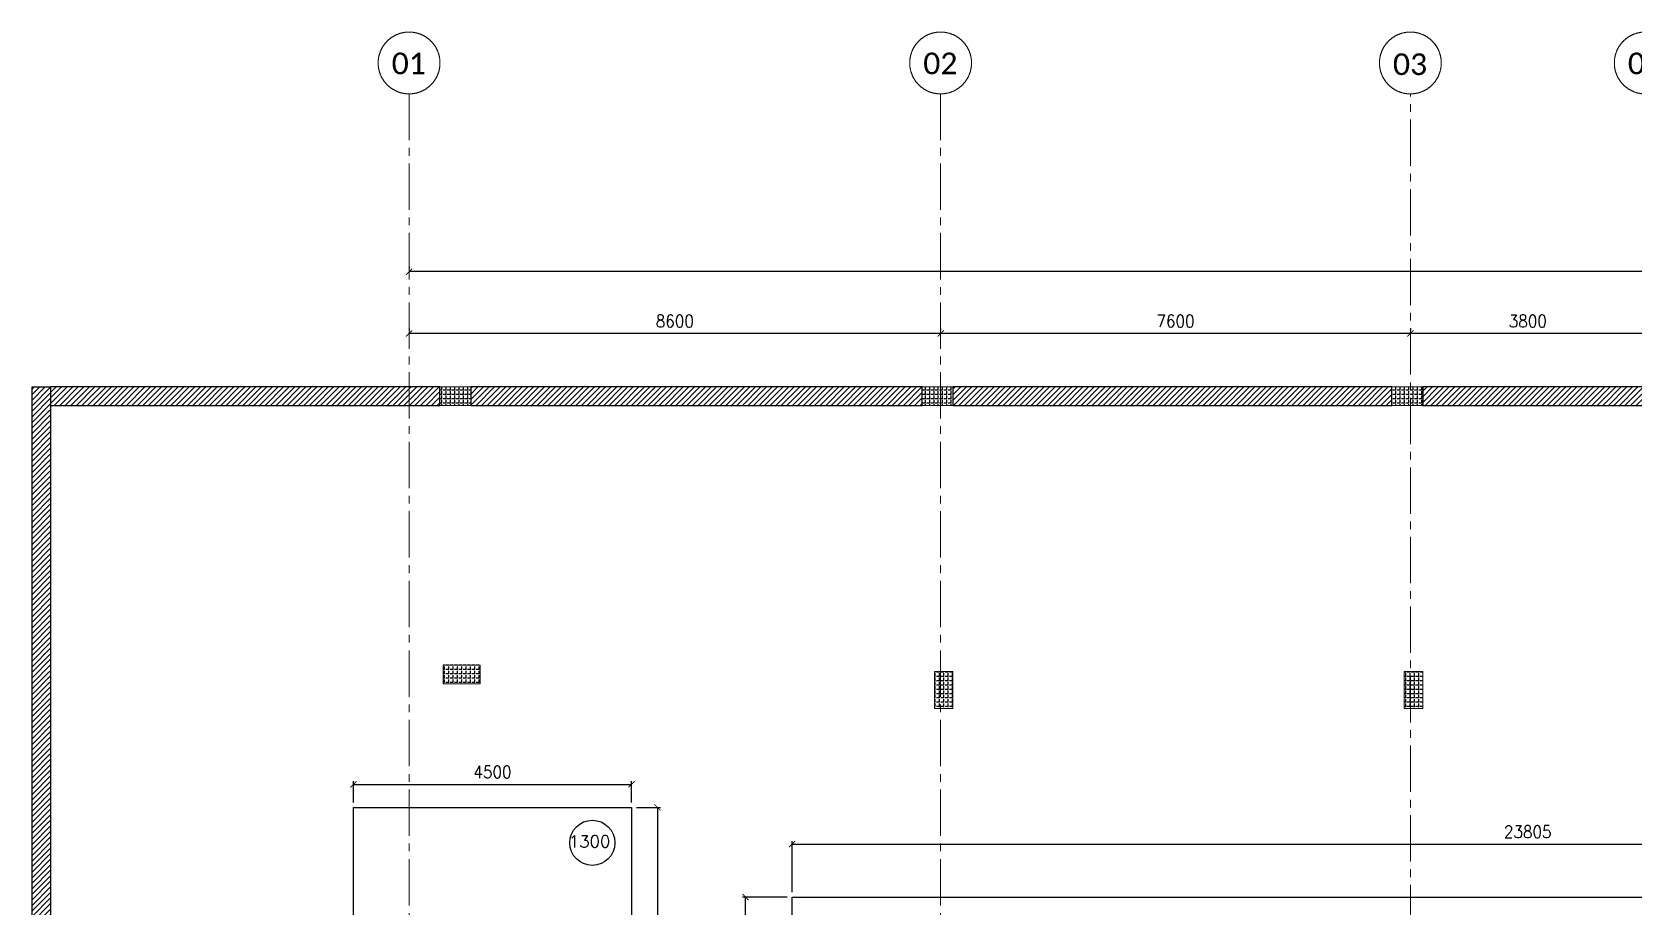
# Model space of a CAD drawing. Header units: millimetres. Extents: x -967280 to 3852, y 2833 to 1955156.
# Drawn here: x -646929 to -621011, y 414627 to 428777 of the extents above; entities that cross this region are included whole.
import ezdxf

# ---------------------------------------------------------------- set-up
doc = ezdxf.new("R2010")
doc.units = ezdxf.units.MM
doc.header["$LTSCALE"] = 1000
doc.header["$PDMODE"] = 35
doc.header["$PDSIZE"] = 25
for name, pattern in [('$0$DASHED2', [0.375, 0.25, -0.125]), ('Columns_Structural070816$0$CENTER2', [1.125, 0.75, -0.125, 0.125, -0.125]), ('HRZN_Line-Ptrn-Sold', [9144001.0, 9144000.0, -1])]:
    doc.linetypes.add(name, pattern=pattern)
for name, color, linetype in [('_N-DIM 3', 7, 'Continuous'), ('R.C. footing', 4, 'Continuous'), ('S - BATH Hach', 1, 'Continuous'), ('S - col hach', 1, 'Continuous'), ('S -Beams', 2, 'Continuous')]:
    doc.layers.add(name, color=color, linetype=linetype)
for name, color, linetype, lineweight in [('A-AX-ATT-100', 7, 'HRZN_Line-Ptrn-Sold', 18), ('S - column', 6, 'Continuous', 60), ('ST-000-AXIS', 9, 'Columns_Structural070816$0$CENTER2', 9), ('ST-RFT-BOT', 2, '$0$DASHED2', 30)]:
    doc.layers.add(name, color=color, linetype=linetype, lineweight=lineweight)
doc.styles.add('Calibri_2', font='calibri.ttf', dxfattribs={"height": 300})
doc.styles.add('ROMANC', font='romanc.shx')
doc.styles.add('TUNELNO', font='romans.shx', dxfattribs={"width": 0.9})
doc.dimstyles.new('Copy(2) of DSEC', dxfattribs={"dimtxt": 200, "dimasz": 100, "dimexe": 50, "dimexo": 80, "dimgap": 100, "dimtad": 1, "dimdec": 0, "dimrnd": 5, "dimzin": 0, "dimdsep": 46, "dimtxsty": 'TUNELNO', "dimblk": 'ARCHTICK', "dimcen": 0.09, "dimclrd": 1, "dimclre": 1, "dimclrt": 3, "dimadec": 0, "dimazin": 0, "dimtfac": 0.78125, "dimtdec": 0, "dimtix": 1, "dimtmove": 2, "dimatfit": 3, "dimldrblk": 'ARCHTICK', "dimfxl": 1, "dimtolj": 1, "dimtzin": 0, "dimarcsym": 0})
pattern_1 = [(90, (-416898.87, -510439.72), (-69.85, 4e-15), [50.8, -19.05]), (180, (-416898.87, -510439.72), (-9e-15, -69.85), [50.8, -19.05])]
pattern_2 = [(90, (613578.686, -423037.37), (-69.85, 4e-15), [50.8, -19.05]), (180, (613578.686, -423037.37), (-9e-15, -69.85), [50.8, -19.05])]
pattern_3 = [(45, (619961.186, -255135.994), (-44.9012806, 44.9012806), [])]

# ---------------------------------------------------------------- blocks, each defined once
blk = doc.blocks.new('A$C46269fcd new')
at = {"layer": 'S - BATH Hach', "ltscale": 30, "transparency": 33554483}
h = blk.add_hatch(dxfattribs=at)
h.set_pattern_fill('ANSI31', color=1, scale=20)
h.set_pattern_definition([(45, (643184.17, -484711.8), (-44.9012806, 44.9012806), [])])
h.paths.add_polyline_path([(47835, 35800), (47835, -9200), (-6100, -9200), (-6100, 35800), (-5800, 35800), (-5800, -8900), (47535, -8900), (47535, 35800)])
at = {"layer": 'S - col hach', "true_color": 0xcd6928}
h = blk.add_hatch(dxfattribs=at)
h.set_pattern_fill('ANGLE', color=32, scale=10, angle=90)
h.set_pattern_definition([(90, (-414148.87, -510539.72), (-69.85, 4e-15), [50.8, -19.05]), (180, (-414148.87, -510539.72), (-9e-15, -69.85), [50.8, -19.05])])
h.paths.add_polyline_path([(550, 31300), (550, 31000), (1150, 31000), (1150, 31300)])
h = blk.add_hatch(dxfattribs=at)
h.set_pattern_fill('ANGLE', color=32, scale=10, angle=90)
h.set_pattern_definition(pattern_1)
h.paths.add_polyline_path([(8800, 31200), (8500, 31200), (8500, 30600), (8800, 30600)])
h = blk.add_hatch(dxfattribs=at)
h.set_pattern_fill('ANGLE', color=32, scale=10, angle=90)
h.set_pattern_definition(pattern_1)
h.paths.add_polyline_path([(16400, 31200), (16100, 31200), (16100, 30600), (16400, 30600)])
at = {"layer": 'R.C. footing'}
blk.add_line((-5800, 35800), (-5800, 35800), dxfattribs=at)
at = {"layer": 'R.C. footing', "color": 4, "ltscale": 30}
blk.add_lwpolyline([(47835, 35800), (47835, -9200), (-6100, -9200), (-6100, 35800), (-5800, 35800), (-5800, -8900), (47535, -8900), (47535, 35800)], close=True, dxfattribs=at)
at = {"layer": 'S - column', "lineweight": 15}
for points in [[(550, 31300), (550, 31000), (1150, 31000), (1150, 31300)], [(8800, 31200), (8500, 31200), (8500, 30600), (8800, 30600)], [(16400, 31200), (16100, 31200), (16100, 30600), (16400, 30600)]]:
    blk.add_lwpolyline(points, close=True, dxfattribs=at)
blk = doc.blocks.new('_ArchTick')
at = {"color": 0, "linetype": 'ByBlock', "const_width": 0.15}
blk.add_lwpolyline([(-0.5, -0.5), (0.5, 0.5)], dxfattribs=at)
blk = doc.blocks.new('*D476')
at = {"layer": '_N-DIM 3', "color": 1, "lineweight": -2, "ltscale": 30, "transparency": 16777216}
for p, q in [((-634632, 414867), (-634632, 415693)), ((-634632, 415643), (-610829, 415643)), ((-610829, 414867), (-610829, 415693))]:
    blk.add_line(p, q, dxfattribs=at)
at = {"layer": 'Defpoints', "color": 0, "ltscale": 30, "transparency": 16777216}
for p in [(-610829, 415643), (-634632, 414787), (-610829, 414787)]:
    blk.add_point(p, dxfattribs=at)
at = {"layer": '_N-DIM 3', "color": 1, "lineweight": -2, "ltscale": 30, "transparency": 16777216, "xscale": 100, "yscale": 100, "zscale": 100, "rotation": 180}
blk.add_blockref('_ArchTick', (-634632, 415643), dxfattribs=at)
at = {"layer": '_N-DIM 3', "color": 1, "lineweight": -2, "ltscale": 30, "transparency": 16777216, "xscale": 100, "yscale": 100, "zscale": 100}
blk.add_blockref('_ArchTick', (-610829, 415643), dxfattribs=at)
at = {"layer": '_N-DIM 3', "color": 3, "ltscale": 30, "transparency": 16777216, "insert": (-622730, 415843), "char_height": 200, "attachment_point": 5, "style": 'TUNELNO'}
blk.add_mtext('\\A1;23805', dxfattribs=at)
blk = doc.blocks.new('*D483')
at = {"layer": '_N-DIM 3', "color": 1, "lineweight": -2, "ltscale": 30, "transparency": 16777216}
for p, q in [((-637149, 416237), (-636761, 416237)), ((-636811, 416237), (-636811, 411737)), ((-637149, 411737), (-636761, 411737))]:
    blk.add_line(p, q, dxfattribs=at)
at = {"layer": 'Defpoints', "color": 0, "ltscale": 30, "transparency": 16777216}
for p in [(-637229, 416237), (-637229, 411737), (-636811, 411737)]:
    blk.add_point(p, dxfattribs=at)
at = {"layer": '_N-DIM 3', "color": 1, "lineweight": -2, "ltscale": 30, "transparency": 16777216, "xscale": 100, "yscale": 100, "zscale": 100}
for p, rotation in [((-636811, 416237), 90), ((-636811, 411737), 270)]:
    blk.add_blockref('_ArchTick', p, dxfattribs=dict(at, rotation=rotation))
at = {"layer": '_N-DIM 3', "color": 3, "ltscale": 30, "transparency": 16777216, "insert": (-637011, 413987), "char_height": 200, "attachment_point": 5, "rotation": 90, "style": 'TUNELNO'}
blk.add_mtext('\\A1;4500', dxfattribs=at)
blk = doc.blocks.new('*D484')
at = {"layer": '_N-DIM 3', "color": 1, "lineweight": -2, "ltscale": 30, "transparency": 16777216}
for p, q in [((-641729, 416317), (-641729, 416660)), ((-641729, 416610), (-637229, 416610)), ((-637229, 416317), (-637229, 416660))]:
    blk.add_line(p, q, dxfattribs=at)
at = {"layer": 'Defpoints', "color": 0, "ltscale": 30, "transparency": 16777216}
for p in [(-637229, 416610), (-641729, 416237), (-637229, 416237)]:
    blk.add_point(p, dxfattribs=at)
at = {"layer": '_N-DIM 3', "color": 1, "lineweight": -2, "ltscale": 30, "transparency": 16777216, "xscale": 100, "yscale": 100, "zscale": 100, "rotation": 180}
blk.add_blockref('_ArchTick', (-641729, 416610), dxfattribs=at)
at = {"layer": '_N-DIM 3', "color": 1, "lineweight": -2, "ltscale": 30, "transparency": 16777216, "xscale": 100, "yscale": 100, "zscale": 100}
blk.add_blockref('_ArchTick', (-637229, 416610), dxfattribs=at)
at = {"layer": '_N-DIM 3', "color": 3, "ltscale": 30, "transparency": 16777216, "insert": (-639479, 416810), "char_height": 200, "attachment_point": 5, "style": 'TUNELNO'}
blk.add_mtext('\\A1;4500', dxfattribs=at)
blk = doc.blocks.new('*D500')
at = {"layer": '_N-DIM 3', "color": 1, "lineweight": -2, "ltscale": 30, "transparency": 16777216}
for p, q in [((-634712, 414787), (-635435, 414787)), ((-635385, 386262), (-635385, 414787)), ((-634725, 386262), (-635435, 386262))]:
    blk.add_line(p, q, dxfattribs=at)
at = {"layer": 'Defpoints', "color": 0, "ltscale": 30, "transparency": 16777216}
for p in [(-635385, 414787), (-634632, 414787), (-634645, 386262)]:
    blk.add_point(p, dxfattribs=at)
at = {"layer": '_N-DIM 3', "color": 1, "lineweight": -2, "ltscale": 30, "transparency": 16777216, "xscale": 100, "yscale": 100, "zscale": 100}
for p, rotation in [((-635385, 414787), 90), ((-635385, 386262), 270)]:
    blk.add_blockref('_ArchTick', p, dxfattribs=dict(at, rotation=rotation))
at = {"layer": '_N-DIM 3', "color": 3, "ltscale": 30, "transparency": 16777216, "insert": (-635585, 400525), "char_height": 200, "attachment_point": 5, "rotation": 90, "style": 'TUNELNO'}
blk.add_mtext('\\A1;28525', dxfattribs=at)
blk = doc.blocks.new('str col s')
at = {"layer": 'S - col hach', "true_color": 0xcd6928}
h = blk.add_hatch(dxfattribs=at)
h.set_pattern_fill('ANGLE', color=32, scale=10, angle=90)
h.set_pattern_definition(pattern_2)
h.paths.add_polyline_path([(-26250, -300), (-26250, 0), (-26750, 0), (-26750, -300)])
h = blk.add_hatch(dxfattribs=at)
h.set_pattern_fill('ANGLE', color=32, scale=10, angle=90)
h.set_pattern_definition(pattern_2)
h.paths.add_polyline_path([(-18450, -300), (-18450, 0), (-18950, 0), (-18950, -300)])
h = blk.add_hatch(dxfattribs=at)
h.set_pattern_fill('ANGLE', color=32, scale=10, angle=90)
h.set_pattern_definition(pattern_2)
h.paths.add_polyline_path([(-10850, -300), (-10850, 0), (-11350, 0), (-11350, -300)])
at = {"layer": 'S - column', "lineweight": 15}
for points in [[(-26250, 0), (-26750, 0), (-26750, -300), (-26250, -300)], [(-18450, 0), (-18950, 0), (-18950, -300), (-18450, -300)], [(-10850, 0), (-11350, 0), (-11350, -300), (-10850, -300)]]:
    blk.add_lwpolyline(points, close=True, dxfattribs=at)
blk = doc.blocks.new('wall str n')
at = {"layer": 'S - BATH Hach', "ltscale": 30, "transparency": 33554483}
h = blk.add_hatch(dxfattribs=at)
h.set_pattern_fill('ANSI31', color=1, scale=20)
h.set_pattern_definition(pattern_3)
h.paths.add_polyline_path([(-20368, 300), (-26667, 300), (-26667, 0), (-20368, 0)])
h = blk.add_hatch(dxfattribs=at)
h.set_pattern_fill('ANSI31', color=1, scale=20)
h.set_pattern_definition(pattern_3)
h.paths.add_polyline_path([(-12568, 300), (-19868, 300), (-19868, 0), (-12568, 0)])
h = blk.add_hatch(dxfattribs=at)
h.set_pattern_fill('ANSI31', color=1, scale=20)
h.set_pattern_definition(pattern_3)
h.paths.add_polyline_path([(-4967, 300), (-12068, 300), (-12068, 0), (-4967, 0)])
h = blk.add_hatch(dxfattribs=at)
h.set_pattern_fill('ANSI31', color=1, scale=20)
h.set_pattern_definition(pattern_3)
h.paths.add_polyline_path([(2533, 300), (-4467, 300), (-4467, 0), (2533, 0)])
at = {"layer": 'R.C. footing', "color": 4, "ltscale": 30}
for points in [[(-20368, 300), (-26667, 300), (-26667, 0), (-20368, 0)], [(-12568, 300), (-19868, 300), (-19868, 0), (-12568, 0)], [(-4967, 300), (-12068, 300), (-12068, 0), (-4967, 0)], [(2533, 300), (-4467, 300), (-4467, 0), (2533, 0)]]:
    blk.add_lwpolyline(points, close=True, dxfattribs=at)
blk = doc.blocks.new('*D1493')
at = {"layer": '_N-DIM 3', "color": 1, "linetype": 'Continuous', "lineweight": -2, "ltscale": 30, "transparency": 16777216}
for p, q in [((533099, 747185), (533099, 747155)), ((536899, 747105), (533099, 747105)), ((536899, 747185), (536899, 747155))]:
    blk.add_line(p, q, dxfattribs=at)
at = {"layer": 'Defpoints', "color": 0, "linetype": 'Continuous', "ltscale": 30, "transparency": 16777216}
for p in [(533099, 747105), (533099, 747105), (536899, 747105)]:
    blk.add_point(p, dxfattribs=at)
at = {"layer": '_N-DIM 3', "color": 1, "linetype": 'Continuous', "lineweight": -2, "ltscale": 30, "transparency": 16777216, "xscale": 100, "yscale": 100, "zscale": 100, "rotation": 180}
blk.add_blockref('_ArchTick', (533099, 747105), dxfattribs=at)
at = {"layer": '_N-DIM 3', "color": 1, "linetype": 'Continuous', "lineweight": -2, "ltscale": 30, "transparency": 16777216, "xscale": 100, "yscale": 100, "zscale": 100}
blk.add_blockref('_ArchTick', (536899, 747105), dxfattribs=at)
at = {"layer": '_N-DIM 3', "color": 3, "linetype": 'Continuous', "ltscale": 30, "transparency": 16777216, "insert": (534999, 747305), "char_height": 200, "attachment_point": 5, "style": 'TUNELNO'}
blk.add_mtext('\\A1;3800', dxfattribs=at)
blk = doc.blocks.new('*D1494')
at = {"layer": '_N-DIM 3', "color": 1, "linetype": 'Continuous', "lineweight": -2, "ltscale": 30, "transparency": 16777216}
for p, q in [((525499, 747185), (525499, 747155)), ((533099, 747105), (525499, 747105)), ((533099, 747185), (533099, 747155))]:
    blk.add_line(p, q, dxfattribs=at)
at = {"layer": 'Defpoints', "color": 0, "linetype": 'Continuous', "ltscale": 30, "transparency": 16777216}
for p in [(525499, 747105), (525499, 747105), (533099, 747105)]:
    blk.add_point(p, dxfattribs=at)
at = {"layer": '_N-DIM 3', "color": 1, "linetype": 'Continuous', "lineweight": -2, "ltscale": 30, "transparency": 16777216, "xscale": 100, "yscale": 100, "zscale": 100, "rotation": 180}
blk.add_blockref('_ArchTick', (525499, 747105), dxfattribs=at)
at = {"layer": '_N-DIM 3', "color": 1, "linetype": 'Continuous', "lineweight": -2, "ltscale": 30, "transparency": 16777216, "xscale": 100, "yscale": 100, "zscale": 100}
blk.add_blockref('_ArchTick', (533099, 747105), dxfattribs=at)
at = {"layer": '_N-DIM 3', "color": 3, "linetype": 'Continuous', "ltscale": 30, "transparency": 16777216, "insert": (529299, 747305), "char_height": 200, "attachment_point": 5, "style": 'TUNELNO'}
blk.add_mtext('\\A1;7600', dxfattribs=at)
blk = doc.blocks.new('*D1495')
at = {"layer": '_N-DIM 3', "color": 1, "linetype": 'Continuous', "lineweight": -2, "ltscale": 30, "transparency": 16777216}
for p, q in [((516899, 747185), (516899, 747155)), ((525499, 747105), (516899, 747105)), ((525499, 747185), (525499, 747155))]:
    blk.add_line(p, q, dxfattribs=at)
at = {"layer": 'Defpoints', "color": 0, "linetype": 'Continuous', "ltscale": 30, "transparency": 16777216}
for p in [(516899, 747105), (516899, 747105), (525499, 747105)]:
    blk.add_point(p, dxfattribs=at)
at = {"layer": '_N-DIM 3', "color": 1, "linetype": 'Continuous', "lineweight": -2, "ltscale": 30, "transparency": 16777216, "xscale": 100, "yscale": 100, "zscale": 100, "rotation": 180}
blk.add_blockref('_ArchTick', (516899, 747105), dxfattribs=at)
at = {"layer": '_N-DIM 3', "color": 1, "linetype": 'Continuous', "lineweight": -2, "ltscale": 30, "transparency": 16777216, "xscale": 100, "yscale": 100, "zscale": 100}
blk.add_blockref('_ArchTick', (525499, 747105), dxfattribs=at)
at = {"layer": '_N-DIM 3', "color": 3, "linetype": 'Continuous', "ltscale": 30, "transparency": 16777216, "insert": (521199, 747305), "char_height": 200, "attachment_point": 5, "style": 'TUNELNO'}
blk.add_mtext('\\A1;8600', dxfattribs=at)
blk = doc.blocks.new('*D1496')
at = {"layer": '_N-DIM 3', "color": 1, "linetype": 'Continuous', "lineweight": -2, "ltscale": 30, "transparency": 16777216}
for p, q in [((516899, 748185), (516899, 748155)), ((563099, 748105), (516899, 748105)), ((563099, 748185), (563099, 748155))]:
    blk.add_line(p, q, dxfattribs=at)
at = {"layer": 'Defpoints', "color": 0, "linetype": 'Continuous', "ltscale": 30, "transparency": 16777216}
for p in [(516899, 748105), (516899, 748105), (563099, 748105)]:
    blk.add_point(p, dxfattribs=at)
at = {"layer": '_N-DIM 3', "color": 1, "linetype": 'Continuous', "lineweight": -2, "ltscale": 30, "transparency": 16777216, "xscale": 100, "yscale": 100, "zscale": 100, "rotation": 180}
blk.add_blockref('_ArchTick', (516899, 748105), dxfattribs=at)
at = {"layer": '_N-DIM 3', "color": 1, "linetype": 'Continuous', "lineweight": -2, "ltscale": 30, "transparency": 16777216, "xscale": 100, "yscale": 100, "zscale": 100}
blk.add_blockref('_ArchTick', (563099, 748105), dxfattribs=at)
at = {"layer": '_N-DIM 3', "color": 3, "linetype": 'Continuous', "ltscale": 30, "transparency": 16777216, "insert": (539999, 748305), "char_height": 200, "attachment_point": 5, "style": 'TUNELNO'}
blk.add_mtext('\\A1;46200', dxfattribs=at)
blk = doc.blocks.new('Grid - HRZN_G-Datm-Grid-Head-1554275-FIRST FLOOR FFL_1_')
at = {"layer": 'A-AX-ATT-100'}
blk.add_circle((0, 0), 5, dxfattribs=at)
blk = doc.blocks.new('AXES-00')
at = {"layer": 'ST-000-AXIS'}
for p, q in [((516898.9, 750979.6), (516898.9, 695813.8)), ((525498.9, 750979.6), (525498.9, 695813.8)), ((533098.9, 695813.8), (533098.9, 750979.6))]:
    blk.add_line(p, q, dxfattribs=at)
at = {"layer": 'A-AX-ATT-100', "xscale": 99.99999999999993, "yscale": 99.99999999999993, "zscale": 99.99999999999993, "rotation": 180}
for p in [(516898.9, 751479.6), (525498.9, 751479.6), (536898.9, 751479.6)]:
    blk.add_blockref('Grid - HRZN_G-Datm-Grid-Head-1554275-FIRST FLOOR FFL_1_', p, dxfattribs=at)
at = {"layer": 'A-AX-ATT-100', "xscale": 99.99999999999993, "yscale": 99.99999999999993, "zscale": 99.99999999999993}
blk.add_blockref('Grid - HRZN_G-Datm-Grid-Head-1554275-FIRST FLOOR FFL_1_', (533098.9, 751479.6), dxfattribs=at)
at = {"layer": 'A-AX-ATT-100', "linetype": 'Continuous', "lineweight": 13, "char_height": 350, "width": 673.417, "attachment_point": 1, "style": 'Calibri_2'}
for s, insert in [('01', (516618, 751647.5)), ('02', (525218, 751647.5)), ('03', (532817.7, 751634.5)), ('04', (536618, 751647.5))]:
    blk.add_mtext(s, dxfattribs=dict(at, insert=insert))
at = {"layer": '_N-DIM 3', "color": 3, "linetype": 'Continuous', "ltscale": 30}
for base, p1, p2, picture, middle in [((516898.9, 748104.7), (563098.9, 748104.7), (516898.9, 748104.7), '*D1496', (539998.9, 748304.7)), ((516898.9, 747104.7), (525498.9, 747104.7), (516898.9, 747104.7), '*D1495', (521198.9, 747304.7)), ((525498.9, 747104.7), (533098.9, 747104.7), (525498.9, 747104.7), '*D1494', (529298.9, 747304.7)), ((533098.9, 747104.7), (536898.9, 747104.7), (533098.9, 747104.7), '*D1493', (534998.9, 747304.7))]:
    dim = blk.add_linear_dim(base=base, p1=p1, p2=p2, dimstyle='Copy(2) of DSEC', dxfattribs=at)
    dim.commit()
    dim.dimension.update_dxf_attribs({"geometry": picture, "text_midpoint": middle})

msp = doc.modelspace()

# ---------------------------------------------------------------- linework, layer by layer
at = {"layer": 'R.C. footing'}
for points in [[(-641728.7, 416237.4), (-637228.7, 416237.4), (-637228.7, 411737.4), (-641728.7, 411737.4)], [(-610828.7, 393137.4), (-610828.7, 386262.3), (-634632, 386262.3), (-634632, 414787.3), (-610828.7, 414787.3), (-610828.7, 404237.4), (-606038.1, 404237.4), (-606038.1, 396837.4), (-609078.7, 396837.4), (-609078.7, 393137.4)]]:
    msp.add_lwpolyline(points, close=True, dxfattribs=at)
at = {"layer": 'S -Beams', "color": 3}
msp.add_circle((-637863.9, 415664.2), 365.7, dxfattribs=at)

# ---------------------------------------------------------------- block references
at = {"layer": '_N-DIM 3', "color": 6, "linetype": 'Continuous', "ltscale": 30}
msp.add_blockref('AXES-00', (-1157727.6, -323202.4), dxfattribs=at)
at = {"layer": 'S - column', "color": 7, "true_color": 0xffffff}
msp.add_blockref('A$C46269fcd new', (-640828.7, 387237.4), dxfattribs=at)
at = {"layer": 'ST-RFT-BOT', "color": 6, "linetype": 'Continuous'}
msp.add_blockref('wall str n', (-619961.2, 422737.4), dxfattribs=at)
at = {"layer": 'ST-RFT-BOT', "color": 1, "linetype": 'Continuous'}
msp.add_blockref('str col s', (-613578.7, 423037.4), dxfattribs=at)

# ---------------------------------------------------------------- texts
at = {"layer": 'S -Beams', "color": 3, "style": 'ROMANC'}
msp.add_text(' 1300 ', height=196, dxfattribs=at).set_placement((-638378.7, 415588.4))

# ---------------------------------------------------------------- dimensions: what is measured, and where the dimension line sits
at = {"layer": '_N-DIM 3', "ltscale": 30}
for base, p1, p2, picture, middle in [((-637228.7, 416609.6), (-641728.7, 416237.4), (-637228.7, 416237.4), '*D484', (-639478.7, 416809.6)), ((-610828.7, 415642.5), (-634632, 414787.3), (-610828.7, 414787.3), '*D476', (-622730.3, 415842.5))]:
    dim = msp.add_linear_dim(base=base, p1=p1, p2=p2, dimstyle='Copy(2) of DSEC', dxfattribs=at)
    dim.commit()
    dim.dimension.update_dxf_attribs({"geometry": picture, "text_midpoint": middle})
for base, p1, p2, picture, middle in [((-636810.8, 411737.4), (-637228.7, 416237.4), (-637228.7, 411737.4), '*D483', (-637010.8, 413987.4)), ((-635385.5, 414787.3), (-634645.2, 386262.3), (-634632, 414787.3), '*D500', (-635585.5, 400524.8))]:
    dim = msp.add_linear_dim(base=base, p1=p1, p2=p2, angle=90, dimstyle='Copy(2) of DSEC', dxfattribs=at)
    dim.commit()
    dim.dimension.update_dxf_attribs({"geometry": picture, "text_midpoint": middle})

doc.saveas('drawing.dxf')
